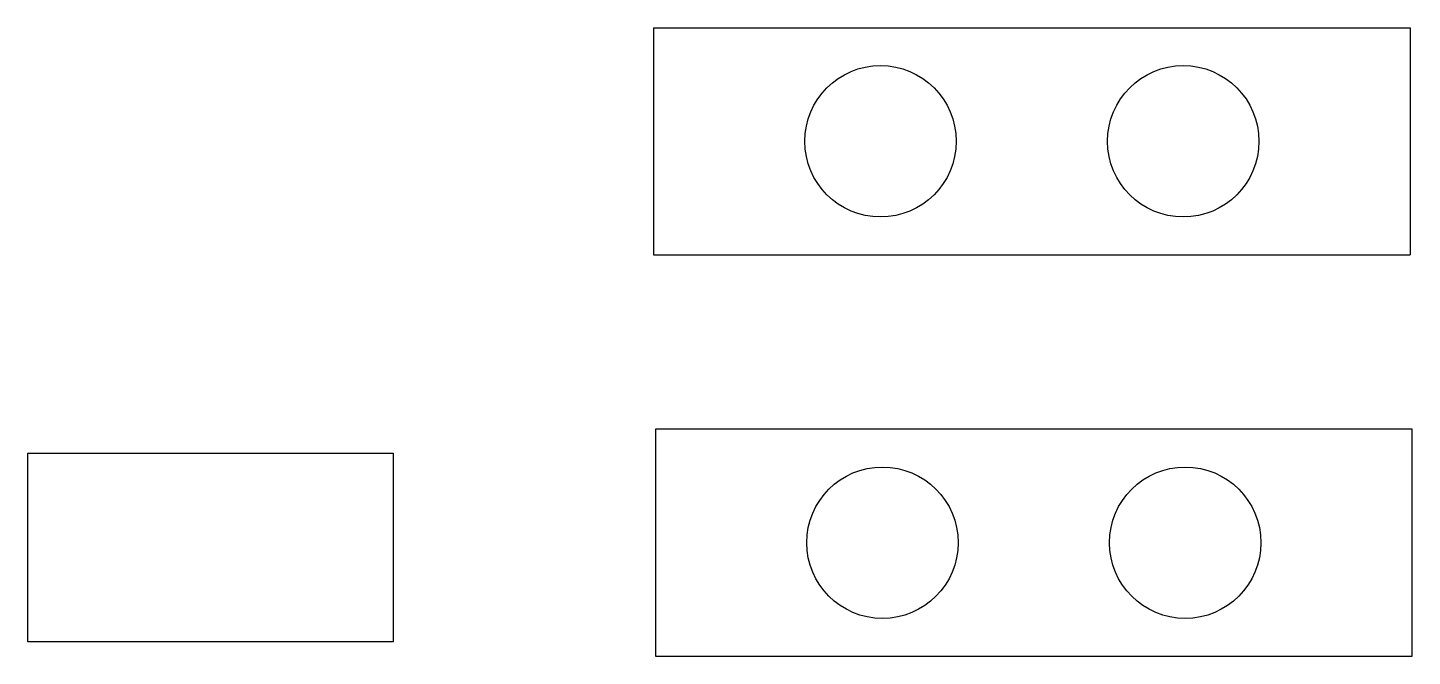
# Model space of a CAD drawing. Header units: millimetres. Extents: x 17 to 200, y 42 to 125.
import ezdxf

# ---------------------------------------------------------------- set-up
doc = ezdxf.new("R2010")
doc.units = ezdxf.units.MM
picture_1 = doc.add_image_def('image1.png', size_in_pixel=(995, 513))

msp = doc.modelspace()

# ---------------------------------------------------------------- linework, layer by layer
for p, q in [((99.83, 125.41), (99.83, 95.41)), ((99.83, 125.41), (199.83, 125.41)), ((199.83, 125.41), (199.83, 95.41)), ((99.83, 95.41), (199.83, 95.41)), ((100.09, 72.39), (100.09, 42.39)), ((130.09, 72.39), (100.09, 72.39)), ((170.09, 72.39), (130.09, 72.39)), ((200.09, 72.39), (170.09, 72.39)), ((200.09, 42.39), (200.09, 72.39)), ((100.09, 42.39), (130.09, 42.39)), ((130.09, 42.39), (170.09, 42.39)), ((170.09, 42.39), (200.09, 42.39))]:
    msp.add_line(p, q)
for centre in [(129.83, 110.41), (169.83, 110.41), (130.09, 57.39), (170.09, 57.39)]:
    msp.add_circle(centre, 10)

# ---------------------------------------------------------------- pictures from other files: only their frames are drawn
image = msp.add_image(picture_1, insert=(17.16, 44.3), size_in_units=(48.3, 24.9))
image.dxf.flags = 7

doc.saveas('drawing.dxf')
